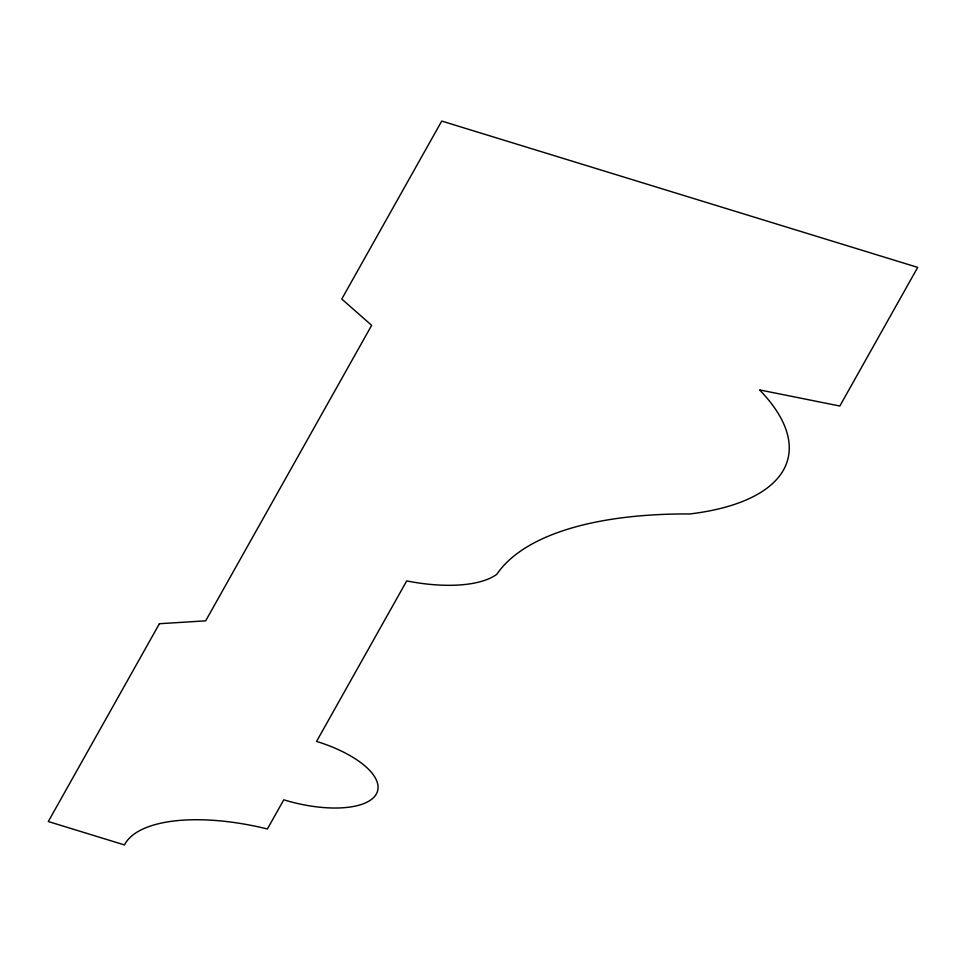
<?xml version="1.0" encoding="UTF-8"?>
<svg xmlns="http://www.w3.org/2000/svg" width="966" height="966" viewBox="0 0 966 966"><rect width="100%" height="100%" fill="white"/><g stroke="black" fill="none" stroke-linecap="round" stroke-linejoin="round"><path stroke-width="1.45" d="M159.402 623.722L48.3 821.523L124.457 844.936A138.863 56.475 14.6 0 1 267.377 828.985L283.775 799.8A80.057 32.554 14.6 0 0 376.317 794.016A80.057 32.554 14.6 0 0 316.558 741.417L406.71 580.904A106.477 43.301 14.6 0 0 496.765 574.359A373.588 151.952 14.6 0 1 689.905 513.948A265.203 107.866 14.6 0 0 759.578 389.914L839.828 406.022L917.7 267.389L441.728 121.064L341.771 299.037L371.644 325.337L205.673 620.836L159.402 623.722"/></g></svg>
